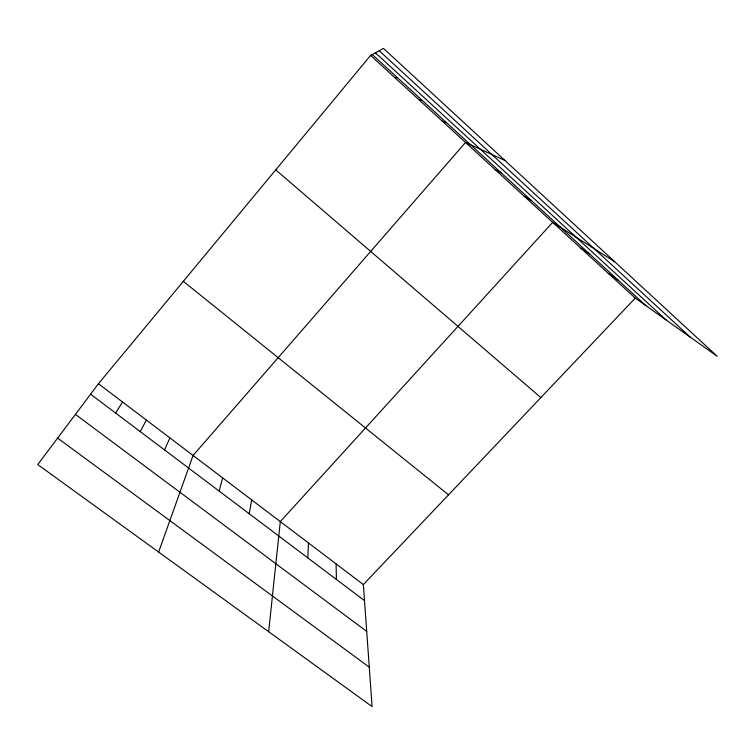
<?xml version="1.0" encoding="UTF-8"?>
<svg xmlns="http://www.w3.org/2000/svg" width="755" height="755" viewBox="0 0 755 755"><rect width="100%" height="100%" fill="white"/><g stroke="black" fill="none" stroke-linecap="round" stroke-linejoin="round"><path stroke-width="1.13" d="M307.832 557.917L308.436 542.93M268.648 631.708L280.303 521.601L552.679 222.357L614.693 261.711M249.225 513.749L251.698 499.914M219.158 491.09L222.621 477.868M158.635 552.075L193.063 455.454L465.533 142.45L504.925 160.447M164.581 449.952L169.875 437.872M140.251 431.624L146.376 420.063M115.591 413.032L122.574 402.019M98.452 383.729L37.75 464.561L372.102 706.595L363.353 584.568L635.304 298.112L717.25 356.322L383.464 48.405L370.611 55.426L98.452 383.729L363.353 584.568M394.856 77.652L397.375 77.595M418.751 99.556L422.13 100.311M442.307 121.159L446.526 122.697M495.101 169.564L501.16 172.82M524.149 196.196L531.18 200.368M580.699 248.046L589.589 253.963M608.237 273.301L618.005 280.039M57.616 438.108L369.28 667.165M75.424 414.391L366.713 631.406M90.591 394.195L364.505 600.631M183.333 281.332L448.536 494.836M275.726 169.884L540.873 397.574M370.611 55.426L635.304 298.112M375.414 52.793L666.382 320.186M372.243 54.53L645.912 305.643M379.189 50.736L690.419 337.259M336.117 563.919L336.4 579.453"/></g></svg>
